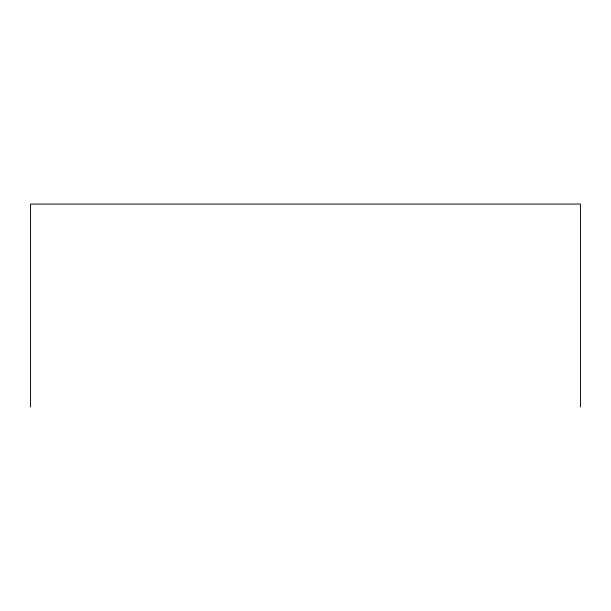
<?xml version="1.0" encoding="UTF-8"?>
<svg xmlns="http://www.w3.org/2000/svg" width="611" height="611" viewBox="0 0 611 611"><rect width="100%" height="100%" fill="white"/><g stroke="black" fill="none" stroke-linecap="round" stroke-linejoin="round"><path stroke-width="0.92" d="M580.45 406.941L580.45 204.059L30.55 204.059L30.55 406.941"/></g></svg>
